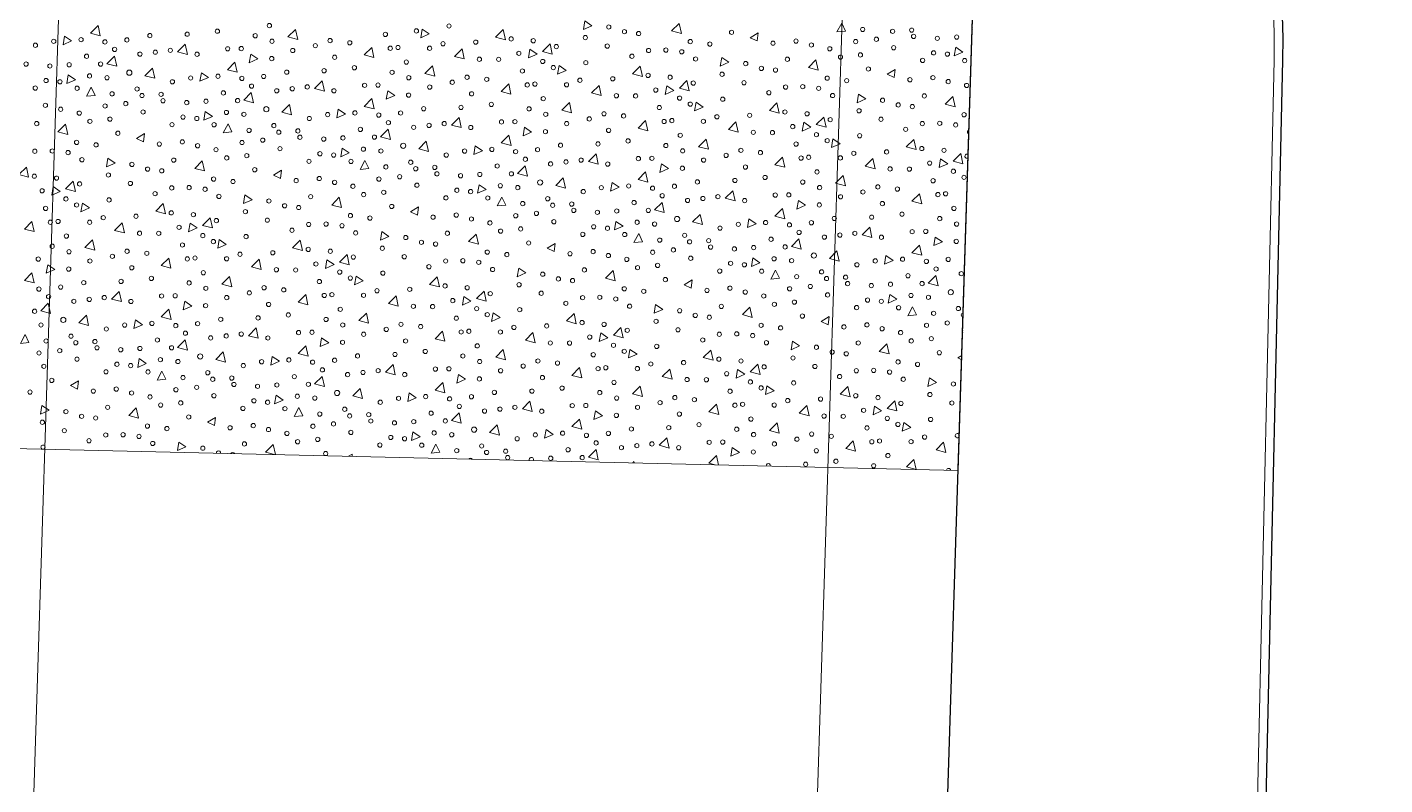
# Model space of a CAD drawing. Extents: x 2536801 to 2538856, y 7112140 to 7131569.
# Drawn here: x 2538158.4 to 2538262.4, y 7124853.6 to 7124911.7 of the extents above; entities that cross this region are included whole.
import ezdxf

# ---------------------------------------------------------------- set-up
doc = ezdxf.new("R2010")
doc.units = 0
doc.header["$LTSCALE"] = 100
doc.header["$MEASUREMENT"] = 0
for name, color, linetype, lineweight in [('D_BOC_FR', 3, 'Continuous', 13), ('D_BOC_XST', 4, 'Continuous', 13), ('D_EOS_ML', 7, 'Continuous', 30), ('D_EOT_ML', 7, 'Continuous', 13), ('D_FOC_FR', 3, 'Continuous', 30), ('D_FOC_XST', 4, 'Continuous', 30), ('D_RIPRAP_1', 7, 'Continuous', 0)]:
    doc.layers.add(name, color=color, linetype=linetype, lineweight=lineweight)

msp = doc.modelspace()

# ---------------------------------------------------------------- linework, layer by layer
at = {"layer": 'D_BOC_FR', "lineweight": 0}
msp.add_line((2538251.05, 7124780.73), (2538253.92, 7124909.17), dxfattribs=at)
at = {"layer": 'D_BOC_XST', "linetype": 'Continuous', "lineweight": 0}
msp.add_arc((2538194.6, 7124910.5), 59.33, 358.7172, 49.416, dxfattribs=at)
at = {"layer": 'D_EOS_ML'}
msp.add_line((2538216.08, 7124449.69), (2538239.13, 7125173.11), dxfattribs=at)
at = {"layer": 'D_EOT_ML'}
for p, q in [((2537900.53, 7116744.02), (2538262.4, 7128101.44)), ((2538207.16, 7124483.48), (2538228.09, 7125140.59))]:
    msp.add_line(p, q, dxfattribs=at)
at = {"layer": 'D_FOC_FR'}
msp.add_line((2538251.71, 7124780.71), (2538254.59, 7124909.16), dxfattribs=at)
at = {"layer": 'D_FOC_XST'}
msp.add_arc((2538194.6, 7124910.5), 60, 358.7172, 49.9255, dxfattribs=at)
at = {"layer": 'D_RIPRAP_1', "color": 7, "linetype": 'Continuous', "lineweight": 0}
for p, q in [((2538229.72, 7124877.72), (2538232.23, 7124956.39)), ((2538213.79, 7124910.89), (2538214.4, 7124911.26)), ((2538214.32, 7124910.64), (2538213.79, 7124910.89)), ((2538214.4, 7124911.26), (2538214.32, 7124910.64)), ((2538224.27, 7124908.09), (2538224.89, 7124908.46)), ((2538224.81, 7124907.83), (2538224.27, 7124908.09)), ((2538224.89, 7124908.46), (2538224.81, 7124907.83)), ((2538166.77, 7124903.17), (2538167.39, 7124903.54)), ((2538167.39, 7124903.54), (2538167.31, 7124902.91)), ((2538167.31, 7124902.91), (2538166.77, 7124903.17)), ((2538177.26, 7124900.36), (2538177.87, 7124900.74)), ((2538177.87, 7124900.74), (2538177.8, 7124900.11)), ((2538177.8, 7124900.11), (2538177.26, 7124900.36)), ((2538187.75, 7124897.56), (2538188.36, 7124897.93)), ((2538188.29, 7124897.3), (2538187.75, 7124897.56)), ((2538188.36, 7124897.93), (2538188.29, 7124897.3)), ((2538198.24, 7124894.76), (2538198.85, 7124895.13)), ((2538198.77, 7124894.5), (2538198.24, 7124894.76)), ((2538198.85, 7124895.13), (2538198.77, 7124894.5)), ((2538208.73, 7124891.95), (2538209.34, 7124892.33)), ((2538209.34, 7124892.33), (2538209.26, 7124891.7)), ((2538209.26, 7124891.7), (2538208.73, 7124891.95)), ((2538219.21, 7124889.15), (2538219.83, 7124889.52)), ((2538219.75, 7124888.9), (2538219.21, 7124889.15)), ((2538219.83, 7124889.52), (2538219.75, 7124888.9)), ((2538229.7, 7124886.35), (2538230, 7124886.53)), ((2538229.99, 7124886.21), (2538229.7, 7124886.35)), ((2538161.71, 7124884.23), (2538162.33, 7124884.6)), ((2538162.25, 7124883.97), (2538161.71, 7124884.23)), ((2538162.33, 7124884.6), (2538162.25, 7124883.97)), ((2538229.72, 7124877.72), (2538035.77, 7124882.29)), ((2538172.2, 7124881.43), (2538172.81, 7124881.8)), ((2538172.81, 7124881.8), (2538172.74, 7124881.17)), ((2538172.74, 7124881.17), (2538172.2, 7124881.43)), ((2538183.02, 7124878.82), (2538183.3, 7124878.99)), ((2538183.3, 7124878.99), (2538183.28, 7124878.81))]:
    msp.add_line(p, q, dxfattribs=at)
at = {"layer": 'D_RIPRAP_1', "color": 7, "linetype": 'Continuous', "lineweight": 0, "flags": 128}
for points in [[(2538163.99, 7124911.04), (2538163.24, 7124911.24), (2538163.82, 7124911.82)], [(2538201, 7124911.52), (2538201.11, 7124912.18), (2538201.66, 7124911.81)], [(2538208.51, 7124911.21), (2538207.76, 7124911.41), (2538208.34, 7124911.99)], [(2538221.09, 7124911.4), (2538220.43, 7124911.33), (2538220.79, 7124912.01)], [(2538161.14, 7124910.35), (2538161.25, 7124911.01), (2538161.8, 7124910.64)], [(2538179.12, 7124910.75), (2538178.37, 7124910.95), (2538178.95, 7124911.53)], [(2538188.54, 7124910.89), (2538188.65, 7124911.55), (2538189.2, 7124911.18)], [(2538195.03, 7124910.72), (2538194.28, 7124910.93), (2538194.86, 7124911.51)], [(2538170.67, 7124909.6), (2538169.92, 7124909.8), (2538170.5, 7124910.39)], [(2538184.96, 7124909.37), (2538184.21, 7124909.57), (2538184.79, 7124910.15)], [(2538191.88, 7124909.26), (2538191.13, 7124909.46), (2538191.71, 7124910.04)], [(2538196.79, 7124909.35), (2538196.9, 7124910.01), (2538197.45, 7124909.64)], [(2538198.62, 7124909.64), (2538197.87, 7124909.84), (2538198.45, 7124910.42)], [(2538229.42, 7124909.49), (2538229.53, 7124910.16), (2538230.08, 7124909.79)], [(2538165.25, 7124908.7), (2538164.5, 7124908.9), (2538165.08, 7124909.48)], [(2538174.48, 7124908.24), (2538173.73, 7124908.44), (2538174.31, 7124909.02)], [(2538175.41, 7124908.97), (2538175.52, 7124909.64), (2538176.07, 7124909.26)], [(2538189.61, 7124907.95), (2538188.86, 7124908.15), (2538189.44, 7124908.73)], [(2538199.03, 7124908.09), (2538199.14, 7124908.75), (2538199.69, 7124908.38)], [(2538205.52, 7124907.92), (2538204.77, 7124908.12), (2538205.35, 7124908.7)], [(2538211.48, 7124908.71), (2538211.6, 7124909.38), (2538212.14, 7124909.01)], [(2538219, 7124908.4), (2538218.24, 7124908.6), (2538218.82, 7124909.19)], [(2538161.43, 7124907.37), (2538161.54, 7124908.04), (2538162.09, 7124907.67)], [(2538168.16, 7124907.78), (2538167.41, 7124907.98), (2538167.99, 7124908.56)], [(2538171.63, 7124907.55), (2538171.74, 7124908.21), (2538172.29, 7124907.84)], [(2538163.59, 7124906.47), (2538162.93, 7124906.4), (2538163.29, 7124907.09)], [(2538175.73, 7124905.9), (2538174.98, 7124906.1), (2538175.56, 7124906.68)], [(2538181.16, 7124906.8), (2538180.41, 7124907), (2538180.99, 7124907.58)], [(2538185.9, 7124906.17), (2538186.01, 7124906.83), (2538186.56, 7124906.46)], [(2538195.45, 7124906.56), (2538194.7, 7124906.76), (2538195.28, 7124907.35)], [(2538202.37, 7124906.46), (2538201.62, 7124906.66), (2538202.2, 7124907.24)], [(2538207.28, 7124906.55), (2538207.39, 7124907.21), (2538207.94, 7124906.84)], [(2538209.11, 7124906.83), (2538208.36, 7124907.03), (2538208.94, 7124907.62)], [(2538178.65, 7124904.98), (2538177.9, 7124905.18), (2538178.48, 7124905.76)], [(2538184.97, 7124905.43), (2538184.22, 7124905.63), (2538184.8, 7124906.22)], [(2538200.1, 7124905.14), (2538199.35, 7124905.34), (2538199.93, 7124905.93)], [(2538209.52, 7124905.29), (2538209.63, 7124905.95), (2538210.18, 7124905.58)], [(2538216.01, 7124905.12), (2538215.25, 7124905.32), (2538215.83, 7124905.9)], [(2538221.97, 7124905.91), (2538222.08, 7124906.57), (2538222.63, 7124906.2)], [(2538229.48, 7124905.6), (2538228.73, 7124905.8), (2538229.31, 7124906.38)], [(2538171.92, 7124904.57), (2538172.03, 7124905.23), (2538172.58, 7124904.86)], [(2538182.12, 7124904.75), (2538182.23, 7124905.41), (2538182.78, 7124905.04)], [(2538191.65, 7124904), (2538190.9, 7124904.2), (2538191.48, 7124904.78)], [(2538205.94, 7124903.76), (2538205.19, 7124903.96), (2538205.77, 7124904.54)], [(2538219.6, 7124904.03), (2538218.84, 7124904.23), (2538219.42, 7124904.81)], [(2538161.5, 7124903.48), (2538160.74, 7124903.68), (2538161.32, 7124904.26)], [(2538174.08, 7124903.67), (2538173.41, 7124903.6), (2538173.78, 7124904.29)], [(2538186.22, 7124903.09), (2538185.47, 7124903.29), (2538186.05, 7124903.88)], [(2538196.38, 7124903.37), (2538196.49, 7124904.03), (2538197.04, 7124903.66)], [(2538212.86, 7124903.65), (2538212.11, 7124903.85), (2538212.69, 7124904.44)], [(2538217.77, 7124903.74), (2538217.88, 7124904.41), (2538218.43, 7124904.04)], [(2538189.14, 7124902.17), (2538188.39, 7124902.37), (2538188.97, 7124902.96)], [(2538192.61, 7124901.94), (2538192.72, 7124902.6), (2538193.27, 7124902.23)], [(2538195.46, 7124902.63), (2538194.71, 7124902.83), (2538195.29, 7124903.41)], [(2538210.59, 7124902.34), (2538209.83, 7124902.54), (2538210.41, 7124903.12)], [(2538220.01, 7124902.48), (2538220.12, 7124903.14), (2538220.67, 7124902.77)], [(2538226.49, 7124902.32), (2538225.74, 7124902.52), (2538226.32, 7124903.1)], [(2538164.47, 7124900.99), (2538164.58, 7124901.65), (2538165.13, 7124901.28)], [(2538171.98, 7124900.68), (2538171.23, 7124900.88), (2538171.81, 7124901.46)], [(2538182.41, 7124901.77), (2538182.52, 7124902.43), (2538183.07, 7124902.06)], [(2538184.57, 7124900.87), (2538183.9, 7124900.8), (2538184.27, 7124901.48)], [(2538202.14, 7124901.19), (2538201.39, 7124901.4), (2538201.97, 7124901.98)], [(2538216.43, 7124900.96), (2538215.68, 7124901.16), (2538216.26, 7124901.74)], [(2538223.35, 7124900.85), (2538222.59, 7124901.05), (2538223.17, 7124901.63)], [(2538228.26, 7124900.94), (2538228.37, 7124901.6), (2538228.92, 7124901.23)], [(2538230.08, 7124901.23), (2538229.33, 7124901.43), (2538229.91, 7124902.01)], [(2538158.5, 7124900.2), (2538157.75, 7124900.4), (2538158.33, 7124900.98)], [(2538196.71, 7124900.29), (2538195.96, 7124900.49), (2538196.54, 7124901.07)], [(2538205.95, 7124899.83), (2538205.19, 7124900.03), (2538205.77, 7124900.61)], [(2538206.87, 7124900.56), (2538206.98, 7124901.23), (2538207.53, 7124900.86)], [(2538160.27, 7124898.82), (2538160.38, 7124899.48), (2538160.93, 7124899.11)], [(2538162.1, 7124899.11), (2538161.34, 7124899.31), (2538161.92, 7124899.89)], [(2538192.9, 7124898.97), (2538193.01, 7124899.63), (2538193.55, 7124899.26)], [(2538199.63, 7124899.37), (2538198.88, 7124899.57), (2538199.46, 7124900.15)], [(2538203.09, 7124899.14), (2538203.2, 7124899.8), (2538203.75, 7124899.43)], [(2538221.07, 7124899.54), (2538220.32, 7124899.74), (2538220.9, 7124900.32)], [(2538174.96, 7124898.19), (2538175.07, 7124898.85), (2538175.62, 7124898.48)], [(2538182.47, 7124897.87), (2538181.72, 7124898.07), (2538182.3, 7124898.66)], [(2538195.06, 7124898.06), (2538194.39, 7124898), (2538194.75, 7124898.68)], [(2538212.63, 7124898.39), (2538211.87, 7124898.59), (2538212.45, 7124899.17)], [(2538217.36, 7124897.76), (2538217.47, 7124898.42), (2538218.02, 7124898.05)], [(2538226.92, 7124898.15), (2538226.16, 7124898.36), (2538226.74, 7124898.94)], [(2538162.51, 7124897.56), (2538162.62, 7124898.22), (2538163.17, 7124897.85)], [(2538168.99, 7124897.39), (2538168.24, 7124897.59), (2538168.82, 7124898.18)], [(2538207.2, 7124897.49), (2538206.45, 7124897.69), (2538207.03, 7124898.27)], [(2538210.12, 7124896.57), (2538209.36, 7124896.77), (2538209.94, 7124897.35)], [(2538216.43, 7124897.02), (2538215.68, 7124897.22), (2538216.26, 7124897.81)], [(2538158.93, 7124896.03), (2538158.18, 7124896.23), (2538158.76, 7124896.82)], [(2538165.85, 7124895.93), (2538165.09, 7124896.13), (2538165.67, 7124896.71)], [(2538170.76, 7124896.02), (2538170.87, 7124896.68), (2538171.42, 7124896.31)], [(2538172.58, 7124896.31), (2538171.83, 7124896.51), (2538172.41, 7124897.09)], [(2538203.38, 7124896.16), (2538203.49, 7124896.82), (2538204.04, 7124896.45)], [(2538213.58, 7124896.34), (2538213.69, 7124897), (2538214.24, 7124896.63)], [(2538223.11, 7124895.59), (2538222.36, 7124895.79), (2538222.94, 7124896.37)], [(2538163.57, 7124894.61), (2538162.82, 7124894.81), (2538163.4, 7124895.4)], [(2538172.99, 7124894.76), (2538173.1, 7124895.42), (2538173.65, 7124895.05)], [(2538179.48, 7124894.59), (2538178.73, 7124894.79), (2538179.31, 7124895.37)], [(2538185.45, 7124895.38), (2538185.56, 7124896.04), (2538186.11, 7124895.67)], [(2538192.96, 7124895.07), (2538192.21, 7124895.27), (2538192.79, 7124895.85)], [(2538205.54, 7124895.26), (2538204.88, 7124895.19), (2538205.24, 7124895.88)], [(2538217.69, 7124894.69), (2538216.94, 7124894.89), (2538217.52, 7124895.47)], [(2538227.85, 7124894.96), (2538227.96, 7124895.62), (2538228.51, 7124895.25)], [(2538183.07, 7124893.5), (2538182.32, 7124893.7), (2538182.9, 7124894.29)], [(2538220.6, 7124893.77), (2538219.85, 7124893.97), (2538220.43, 7124894.55)], [(2538224.07, 7124893.53), (2538224.18, 7124894.2), (2538224.73, 7124893.83)], [(2538226.92, 7124894.22), (2538226.17, 7124894.42), (2538226.75, 7124895)], [(2538159.86, 7124892.84), (2538159.97, 7124893.5), (2538160.52, 7124893.13)], [(2538169.41, 7124893.23), (2538168.66, 7124893.43), (2538169.24, 7124894.01)], [(2538176.33, 7124893.13), (2538175.58, 7124893.33), (2538176.16, 7124893.91)], [(2538181.24, 7124893.21), (2538181.35, 7124893.88), (2538181.9, 7124893.51)], [(2538195.94, 7124892.58), (2538196.05, 7124893.24), (2538196.6, 7124892.87)], [(2538213.87, 7124893.36), (2538213.98, 7124894.02), (2538214.53, 7124893.65)], [(2538158.93, 7124892.1), (2538158.18, 7124892.3), (2538158.76, 7124892.88)], [(2538174.06, 7124891.81), (2538173.31, 7124892.01), (2538173.89, 7124892.59)], [(2538183.48, 7124891.95), (2538183.59, 7124892.62), (2538184.14, 7124892.25)], [(2538189.97, 7124891.79), (2538189.22, 7124891.99), (2538189.8, 7124892.57)], [(2538203.45, 7124892.27), (2538202.7, 7124892.47), (2538203.28, 7124893.05)], [(2538216.03, 7124892.46), (2538215.37, 7124892.39), (2538215.73, 7124893.08)], [(2538228.17, 7124891.88), (2538227.42, 7124892.08), (2538228, 7124892.67)], [(2538165.61, 7124890.67), (2538164.86, 7124890.87), (2538165.44, 7124891.45)], [(2538179.9, 7124890.43), (2538179.15, 7124890.63), (2538179.73, 7124891.21)], [(2538186.82, 7124890.32), (2538186.07, 7124890.52), (2538186.65, 7124891.11)], [(2538191.73, 7124890.41), (2538191.84, 7124891.07), (2538192.39, 7124890.7)], [(2538193.56, 7124890.7), (2538192.81, 7124890.9), (2538193.39, 7124891.48)], [(2538224.36, 7124890.56), (2538224.47, 7124891.22), (2538225.02, 7124890.85)], [(2538160.19, 7124889.76), (2538159.43, 7124889.96), (2538160.01, 7124890.54)], [(2538169.42, 7124889.3), (2538168.67, 7124889.5), (2538169.25, 7124890.08)], [(2538170.35, 7124890.04), (2538170.46, 7124890.7), (2538171.01, 7124890.33)], [(2538206.42, 7124889.78), (2538206.53, 7124890.44), (2538207.08, 7124890.07)], [(2538213.94, 7124889.46), (2538213.18, 7124889.67), (2538213.76, 7124890.25)], [(2538226.52, 7124889.66), (2538225.85, 7124889.59), (2538226.22, 7124890.27)], [(2538163.1, 7124888.84), (2538162.35, 7124889.04), (2538162.93, 7124889.62)], [(2538166.57, 7124888.61), (2538166.68, 7124889.27), (2538167.23, 7124888.9)], [(2538184.55, 7124889.01), (2538183.8, 7124889.21), (2538184.38, 7124889.79)], [(2538193.97, 7124889.15), (2538194.08, 7124889.81), (2538194.63, 7124889.44)], [(2538200.46, 7124888.98), (2538199.71, 7124889.19), (2538200.29, 7124889.77)], [(2538158.53, 7124887.54), (2538157.87, 7124887.47), (2538158.23, 7124888.15)], [(2538176.1, 7124887.86), (2538175.35, 7124888.06), (2538175.93, 7124888.65)], [(2538190.39, 7124887.63), (2538189.64, 7124887.83), (2538190.22, 7124888.41)], [(2538197.31, 7124887.52), (2538196.56, 7124887.72), (2538197.14, 7124888.3)], [(2538202.22, 7124887.61), (2538202.33, 7124888.27), (2538202.88, 7124887.9)], [(2538204.05, 7124887.9), (2538203.3, 7124888.1), (2538203.88, 7124888.68)], [(2538170.67, 7124886.96), (2538169.92, 7124887.16), (2538170.5, 7124887.74)], [(2538179.91, 7124886.5), (2538179.16, 7124886.7), (2538179.74, 7124887.28)], [(2538180.84, 7124887.23), (2538180.95, 7124887.89), (2538181.49, 7124887.52)], [(2538195.04, 7124886.21), (2538194.29, 7124886.41), (2538194.87, 7124886.99)], [(2538204.46, 7124886.35), (2538204.57, 7124887.01), (2538205.12, 7124886.64)], [(2538210.94, 7124886.18), (2538210.19, 7124886.38), (2538210.77, 7124886.96)], [(2538216.91, 7124886.97), (2538217.02, 7124887.64), (2538217.57, 7124887.27)], [(2538224.42, 7124886.66), (2538223.67, 7124886.86), (2538224.25, 7124887.44)], [(2538166.86, 7124885.63), (2538166.97, 7124886.3), (2538167.52, 7124885.92)], [(2538173.59, 7124886.04), (2538172.84, 7124886.24), (2538173.42, 7124886.82)], [(2538177.06, 7124885.81), (2538177.17, 7124886.47), (2538177.72, 7124886.1)], [(2538186.59, 7124885.06), (2538185.84, 7124885.26), (2538186.42, 7124885.84)], [(2538214.54, 7124885.09), (2538213.78, 7124885.29), (2538214.36, 7124885.88)], [(2538169.02, 7124884.73), (2538168.35, 7124884.66), (2538168.72, 7124885.35)], [(2538181.16, 7124884.16), (2538180.41, 7124884.36), (2538180.99, 7124884.94)], [(2538191.32, 7124884.43), (2538191.43, 7124885.09), (2538191.98, 7124884.72)], [(2538200.88, 7124884.82), (2538200.13, 7124885.02), (2538200.71, 7124885.61)], [(2538207.8, 7124884.72), (2538207.05, 7124884.92), (2538207.63, 7124885.5)], [(2538212.71, 7124884.81), (2538212.82, 7124885.47), (2538213.37, 7124885.1)], [(2538227.4, 7124884.17), (2538227.51, 7124884.83), (2538228.06, 7124884.46)], [(2538184.08, 7124883.24), (2538183.33, 7124883.44), (2538183.91, 7124884.02)], [(2538190.4, 7124883.69), (2538189.65, 7124883.89), (2538190.23, 7124884.48)], [(2538205.53, 7124883.4), (2538204.77, 7124883.6), (2538205.35, 7124884.19)], [(2538214.95, 7124883.55), (2538215.06, 7124884.21), (2538215.61, 7124883.84)], [(2538221.43, 7124883.38), (2538220.68, 7124883.58), (2538221.26, 7124884.16)], [(2538159.41, 7124882.05), (2538159.52, 7124882.71), (2538160.07, 7124882.34)], [(2538177.35, 7124882.83), (2538177.46, 7124883.49), (2538178.01, 7124883.12)], [(2538187.55, 7124883.01), (2538187.66, 7124883.67), (2538188.2, 7124883.3)], [(2538197.08, 7124882.26), (2538196.33, 7124882.46), (2538196.91, 7124883.04)], [(2538211.37, 7124882.02), (2538210.61, 7124882.22), (2538211.19, 7124882.8)], [(2538218.29, 7124881.91), (2538217.53, 7124882.11), (2538218.11, 7124882.7)], [(2538225.02, 7124882.29), (2538224.27, 7124882.49), (2538224.85, 7124883.07)], [(2538166.92, 7124881.74), (2538166.17, 7124881.94), (2538166.75, 7124882.52)], [(2538179.51, 7124881.93), (2538178.84, 7124881.86), (2538179.2, 7124882.55)], [(2538191.65, 7124881.35), (2538190.9, 7124881.55), (2538191.48, 7124882.14)], [(2538200.89, 7124880.89), (2538200.13, 7124881.09), (2538200.71, 7124881.67)], [(2538201.81, 7124881.63), (2538201.92, 7124882.29), (2538202.47, 7124881.92)], [(2538223.2, 7124882), (2538223.31, 7124882.67), (2538223.85, 7124882.29)], [(2538187.83, 7124880.03), (2538187.94, 7124880.69), (2538188.49, 7124880.32)], [(2538194.57, 7124880.43), (2538193.82, 7124880.63), (2538194.4, 7124881.22)], [(2538198.03, 7124880.2), (2538198.14, 7124880.86), (2538198.69, 7124880.49)], [(2538216.01, 7124880.6), (2538215.26, 7124880.8), (2538215.84, 7124881.38)], [(2538225.43, 7124880.74), (2538225.54, 7124881.4), (2538226.09, 7124881.03)], [(2538169.9, 7124879.25), (2538170.01, 7124879.91), (2538170.56, 7124879.54)], [(2538190, 7124879.13), (2538189.33, 7124879.06), (2538189.69, 7124879.74)], [(2538207.57, 7124879.45), (2538206.81, 7124879.66), (2538207.39, 7124880.24)], [(2538221.85, 7124879.22), (2538221.1, 7124879.42), (2538221.68, 7124880)], [(2538228.77, 7124879.11), (2538228.02, 7124879.31), (2538228.6, 7124879.89)], [(2538202.14, 7124878.55), (2538201.39, 7124878.75), (2538201.97, 7124879.33)], [(2538212.3, 7124878.82), (2538212.41, 7124879.49), (2538212.96, 7124879.12)], [(2538226.5, 7124877.8), (2538225.75, 7124878), (2538226.33, 7124878.58)]]:
    msp.add_lwpolyline(points, close=True, dxfattribs=at)
for points in [[(2538177.34, 7124878.95), (2538176.66, 7124879.14), (2538177.24, 7124879.72), (2538177.41, 7124878.95)], [(2538211.1, 7124878.16), (2538210.62, 7124878.29), (2538211.2, 7124878.87), (2538211.36, 7124878.15)], [(2538204.78, 7124878.31), (2538204.88, 7124878.41), (2538204.91, 7124878.31)]]:
    msp.add_lwpolyline(points, dxfattribs=at)
at = {"layer": 'D_RIPRAP_1', "color": 7, "linetype": 'Continuous', "lineweight": 0}
for centre, radius in [((2538176.95, 7124911.82), 0.163), ((2538190.71, 7124911.79), 0.163), ((2538202.95, 7124911.71), 0.163), ((2538162.52, 7124910.74), 0.163), ((2538166.03, 7124910.72), 0.163), ((2538167.79, 7124911.05), 0.163), ((2538170.65, 7124911.16), 0.163), ((2538172.97, 7124911.39), 0.163), ((2538175.86, 7124911.04), 0.163), ((2538177.15, 7124910.62), 0.163), ((2538181.6, 7124910.67), 0.163), ((2538185.84, 7124911.14), 0.163), ((2538188.21, 7124911.41), 0.163), ((2538195.47, 7124910.8), 0.163), ((2538197.16, 7124910.66), 0.163), ((2538201.15, 7124910.9), 0.163), ((2538204.15, 7124911.35), 0.163), ((2538205.23, 7124911.21), 0.163), ((2538212.35, 7124911.3), 0.163), ((2538217.29, 7124910.63), 0.163), ((2538222.4, 7124911.52), 0.163), ((2538223.45, 7124910.77), 0.163), ((2538224.69, 7124911.38), 0.163), ((2538226.15, 7124911.47), 0.163), ((2538226.3, 7124910.99), 0.163), ((2538228.12, 7124910.84), 0.163), ((2538229.6, 7124910.94), 0.163), ((2538159.03, 7124910.31), 0.163), ((2538160.43, 7124910.61), 0.163), ((2538164.35, 7124910.57), 0.163), ((2538165.09, 7124909.99), 0.163), ((2538167.03, 7124909.63), 0.163), ((2538168.21, 7124909.78), 0.163), ((2538169.36, 7124909.92), 0.163), ((2538171.41, 7124909.62), 0.163), ((2538173.75, 7124910.04), 0.163), ((2538174.79, 7124910.06), 0.163), ((2538178.74, 7124909.91), 0.163), ((2538180.47, 7124910.28), 0.163), ((2538183.11, 7124910.5), 0.163), ((2538186.21, 7124910.08), 0.163), ((2538186.8, 7124910.14), 0.163), ((2538189.22, 7124910.08), 0.163), ((2538190.25, 7124910.43), 0.163), ((2538192.76, 7124910.55), 0.163), ((2538196.06, 7124909.69), 0.163), ((2538198.93, 7124910.21), 0.163), ((2538202.83, 7124910.25), 0.163), ((2538206, 7124909.91), 0.163), ((2538207.32, 7124909.94), 0.163), ((2538208.54, 7124909.81), 0.163), ((2538209.19, 7124910.59), 0.163), ((2538210.69, 7124910.4), 0.163), ((2538215.53, 7124910.47), 0.163), ((2538218.47, 7124910.33), 0.163), ((2538219.88, 7124910.04), 0.163), ((2538221.86, 7124910.59), 0.163), ((2538224.77, 7124910.12), 0.163), ((2538227.83, 7124909.73), 0.163), ((2538228.89, 7124909.63), 0.163), ((2538158.31, 7124908.87), 0.163), ((2538160.13, 7124908.72), 0.163), ((2538161.61, 7124908.82), 0.163), ((2538162.94, 7124909.47), 0.163), ((2538164.02, 7124908.87), 0.163), ((2538177.13, 7124909.29), 0.163), ((2538181.95, 7124909.39), 0.163), ((2538183.46, 7124908.59), 0.163), ((2538187.44, 7124909.02), 0.163), ((2538193.04, 7124909.24), 0.163), ((2538194.51, 7124909.23), 0.163), ((2538197.89, 7124909.07), 0.163), ((2538198.7, 7124908.6), 0.163), ((2538201.19, 7124908.98), 0.163), ((2538204.72, 7124909.47), 0.163), ((2538209.6, 7124909.26), 0.163), ((2538213.44, 7124908.91), 0.163), ((2538214.64, 7124908.54), 0.163), ((2538216.63, 7124909.24), 0.163), ((2538220.7, 7124909.4), 0.163), ((2538222.23, 7124909.57), 0.163), ((2538226.99, 7124909.15), 0.163), ((2538230.21, 7124909.14), 0.163), ((2538159.84, 7124907.61), 0.163), ((2538160.9, 7124907.51), 0.163), ((2538163.17, 7124907.96), 0.163), ((2538164.51, 7124907.82), 0.163), ((2538166.22, 7124908.21), 0.199), ((2538169.52, 7124907.51), 0.163), ((2538170.92, 7124907.8), 0.163), ((2538173.01, 7124907.94), 0.163), ((2538174.84, 7124907.77), 0.163), ((2538176.51, 7124907.92), 0.163), ((2538178.28, 7124908.25), 0.163), ((2538181.14, 7124908.36), 0.163), ((2538186.35, 7124908.24), 0.163), ((2538187.63, 7124907.82), 0.163), ((2538192.09, 7124907.86), 0.163), ((2538193.6, 7124907.7), 0.163), ((2538196.33, 7124908.34), 0.163), ((2538200.74, 7124907.63), 0.163), ((2538203.25, 7124907.74), 0.163), ((2538205.96, 7124908), 0.163), ((2538207.65, 7124907.86), 0.163), ((2538211.63, 7124908.09), 0.163), ((2538215.72, 7124908.41), 0.163), ((2538219.68, 7124907.79), 0.163), ((2538221.17, 7124907.6), 0.163), ((2538222.84, 7124908.49), 0.163), ((2538226.02, 7124907.67), 0.163), ((2538227.78, 7124907.83), 0.163), ((2538228.95, 7124907.53), 0.163), ((2538159.01, 7124907.03), 0.163), ((2538162.22, 7124907.02), 0.163), ((2538164.9, 7124906.59), 0.163), ((2538166.81, 7124906.96), 0.163), ((2538167.19, 7124906.46), 0.163), ((2538168.65, 7124906.55), 0.163), ((2538173.43, 7124906.66), 0.163), ((2538175.58, 7124907.18), 0.163), ((2538177.51, 7124906.82), 0.163), ((2538178.7, 7124906.98), 0.163), ((2538179.85, 7124907.12), 0.163), ((2538181.89, 7124906.82), 0.163), ((2538184.24, 7124907.24), 0.163), ((2538185.27, 7124907.26), 0.163), ((2538187.61, 7124906.49), 0.163), ((2538189.23, 7124907.11), 0.163), ((2538190.96, 7124907.48), 0.163), ((2538192.44, 7124906.59), 0.163), ((2538196.7, 7124907.27), 0.163), ((2538197.29, 7124907.34), 0.163), ((2538199.71, 7124907.28), 0.163), ((2538206.55, 7124906.88), 0.163), ((2538209.42, 7124907.41), 0.163), ((2538213.31, 7124907.44), 0.163), ((2538215.21, 7124906.67), 0.163), ((2538216.49, 7124907.11), 0.163), ((2538217.81, 7124907.14), 0.163), ((2538219.03, 7124907.01), 0.163), ((2538220.09, 7124906.46), 0.163), ((2538230.36, 7124907.23), 0.163), ((2538159.79, 7124905.71), 0.163), ((2538164.36, 7124905.66), 0.163), ((2538165.95, 7124905.84), 0.163), ((2538168.8, 7124906.06), 0.163), ((2538170.62, 7124905.92), 0.163), ((2538172.09, 7124906.02), 0.163), ((2538174.51, 7124906.07), 0.163), ((2538176.71, 7124905.41), 0.199), ((2538188.77, 7124905.45), 0.163), ((2538191.63, 7124905.55), 0.163), ((2538193.95, 7124905.78), 0.163), ((2538196.84, 7124905.44), 0.163), ((2538197.93, 7124906.22), 0.163), ((2538203.53, 7124906.44), 0.163), ((2538205, 7124906.43), 0.163), ((2538206.82, 7124905.54), 0.163), ((2538208.37, 7124906.26), 0.163), ((2538209.19, 7124905.8), 0.163), ((2538211.68, 7124906.18), 0.163), ((2538223.92, 7124906.1), 0.163), ((2538225.12, 7124905.74), 0.163), ((2538226.2, 7124905.61), 0.163), ((2538227.12, 7124906.43), 0.163), ((2538160.96, 7124905.41), 0.163), ((2538162.38, 7124905.11), 0.163), ((2538163.2, 7124904.48), 0.163), ((2538164.73, 7124904.65), 0.163), ((2538167.27, 7124905.2), 0.163), ((2538170.33, 7124904.81), 0.163), ((2538171.39, 7124904.7), 0.163), ((2538173.66, 7124905.16), 0.163), ((2538175, 7124905.02), 0.163), ((2538180.01, 7124904.7), 0.163), ((2538181.41, 7124905), 0.163), ((2538183.5, 7124905.13), 0.163), ((2538185.33, 7124904.96), 0.163), ((2538186.07, 7124904.38), 0.163), ((2538187, 7124905.12), 0.163), ((2538194.73, 7124904.44), 0.163), ((2538195.76, 7124904.46), 0.163), ((2538198.12, 7124905.02), 0.163), ((2538201.45, 7124904.67), 0.163), ((2538202.58, 7124905.06), 0.163), ((2538204.08, 7124904.9), 0.163), ((2538207.19, 7124904.47), 0.163), ((2538207.78, 7124904.54), 0.163), ((2538210.2, 7124904.48), 0.163), ((2538211.23, 7124904.83), 0.163), ((2538213.74, 7124904.94), 0.163), ((2538216.44, 7124905.2), 0.163), ((2538218.14, 7124905.06), 0.163), ((2538219.91, 7124904.61), 0.163), ((2538222.12, 7124905.29), 0.163), ((2538223.8, 7124904.64), 0.163), ((2538230.17, 7124904.99), 0.163), ((2538159.13, 7124904.31), 0.163), ((2538165.34, 7124903.57), 0.163), ((2538169.49, 7124904.23), 0.163), ((2538172.71, 7124904.22), 0.163), ((2538175.39, 7124903.79), 0.163), ((2538177.29, 7124904.16), 0.163), ((2538177.67, 7124903.65), 0.163), ((2538179.13, 7124903.75), 0.163), ((2538183.92, 7124903.86), 0.163), ((2538188, 7124904.02), 0.163), ((2538189.18, 7124904.17), 0.163), ((2538190.34, 7124904.31), 0.163), ((2538192.38, 7124904.01), 0.163), ((2538198.1, 7124903.69), 0.163), ((2538199.72, 7124904.31), 0.163), ((2538202.93, 7124903.79), 0.163), ((2538208.42, 7124903.41), 0.163), ((2538214.02, 7124903.64), 0.163), ((2538215.49, 7124903.62), 0.163), ((2538217.04, 7124904.08), 0.163), ((2538218.86, 7124903.46), 0.163), ((2538222.17, 7124903.38), 0.163), ((2538225.69, 7124903.87), 0.163), ((2538226.97, 7124904.31), 0.163), ((2538228.3, 7124904.33), 0.163), ((2538229.52, 7124904.21), 0.163), ((2538162.18, 7124902.87), 0.163), ((2538163.67, 7124902.68), 0.163), ((2538168.52, 7124902.74), 0.163), ((2538170.28, 7124902.91), 0.163), ((2538171.45, 7124902.61), 0.163), ((2538172.86, 7124902.31), 0.163), ((2538174.85, 7124902.86), 0.163), ((2538176.44, 7124903.04), 0.163), ((2538177.76, 7124902.39), 0.163), ((2538179.29, 7124903.26), 0.163), ((2538181.11, 7124903.12), 0.163), ((2538182.58, 7124903.21), 0.163), ((2538184.15, 7124902.35), 0.163), ((2538185, 7124903.27), 0.163), ((2538187.2, 7124902.61), 0.199), ((2538193.99, 7124902.33), 0.163), ((2538197.49, 7124902.31), 0.163), ((2538199.25, 7124902.65), 0.163), ((2538202.12, 7124902.75), 0.163), ((2538204.43, 7124902.98), 0.163), ((2538207.32, 7124902.63), 0.163), ((2538217.3, 7124902.74), 0.163), ((2538219.68, 7124903), 0.163), ((2538226.93, 7124902.4), 0.163), ((2538158.98, 7124902.19), 0.163), ((2538160.31, 7124902.21), 0.163), ((2538161.53, 7124902.09), 0.163), ((2538162.59, 7124901.54), 0.163), ((2538169.62, 7124901.51), 0.163), ((2538173.68, 7124901.68), 0.163), ((2538175.22, 7124901.85), 0.163), ((2538179.98, 7124901.42), 0.163), ((2538180.82, 7124902), 0.163), ((2538181.87, 7124901.9), 0.163), ((2538183.2, 7124901.41), 0.163), ((2538185.49, 7124902.21), 0.163), ((2538187.78, 7124901.35), 0.163), ((2538190.5, 7124901.9), 0.163), ((2538191.9, 7124902.2), 0.163), ((2538195.81, 7124902.16), 0.163), ((2538196.56, 7124901.58), 0.163), ((2538199.67, 7124901.37), 0.163), ((2538200.83, 7124901.51), 0.163), ((2538205.22, 7124901.63), 0.163), ((2538206.25, 7124901.65), 0.163), ((2538208.61, 7124902.22), 0.163), ((2538210.21, 7124901.51), 0.163), ((2538211.94, 7124901.87), 0.163), ((2538213.07, 7124902.26), 0.163), ((2538214.57, 7124902.09), 0.163), ((2538217.68, 7124901.67), 0.163), ((2538218.26, 7124901.73), 0.163), ((2538220.69, 7124901.68), 0.163), ((2538221.72, 7124902.03), 0.163), ((2538224.23, 7124902.14), 0.163), ((2538227.53, 7124901.28), 0.163), ((2538228.63, 7124902.26), 0.163), ((2538158.94, 7124900.28), 0.163), ((2538164.62, 7124900.37), 0.163), ((2538166.42, 7124901.18), 0.163), ((2538167.62, 7124900.82), 0.163), ((2538168.7, 7124900.69), 0.163), ((2538175.83, 7124900.77), 0.163), ((2538185.87, 7124900.99), 0.163), ((2538186.93, 7124900.24), 0.163), ((2538188.16, 7124900.85), 0.163), ((2538189.62, 7124900.95), 0.163), ((2538189.78, 7124900.46), 0.163), ((2538191.59, 7124900.31), 0.163), ((2538193.07, 7124900.41), 0.163), ((2538194.4, 7124901.06), 0.163), ((2538195.49, 7124900.46), 0.163), ((2538198.49, 7124901.22), 0.163), ((2538202.87, 7124901.21), 0.163), ((2538208.59, 7124900.89), 0.163), ((2538213.42, 7124900.98), 0.163), ((2538218.9, 7124900.61), 0.163), ((2538224.5, 7124900.84), 0.163), ((2538225.98, 7124900.82), 0.163), ((2538229.35, 7124900.66), 0.163), ((2538160.64, 7124900.13), 0.163), ((2538162.41, 7124899.69), 0.163), ((2538166.3, 7124899.72), 0.163), ((2538169.47, 7124899.38), 0.163), ((2538170.8, 7124899.41), 0.163), ((2538172.02, 7124899.28), 0.163), ((2538172.67, 7124900.06), 0.163), ((2538174.16, 7124899.87), 0.163), ((2538179, 7124899.94), 0.163), ((2538180.77, 7124900.1), 0.163), ((2538181.94, 7124899.8), 0.163), ((2538183.35, 7124899.51), 0.163), ((2538185.34, 7124900.06), 0.163), ((2538188.25, 7124899.59), 0.163), ((2538191.31, 7124899.2), 0.163), ((2538194.64, 7124899.55), 0.163), ((2538195.98, 7124899.41), 0.163), ((2538197.69, 7124899.8), 0.199), ((2538202.38, 7124899.4), 0.163), ((2538204.47, 7124899.53), 0.163), ((2538206.3, 7124899.36), 0.163), ((2538207.98, 7124899.51), 0.163), ((2538209.74, 7124899.84), 0.163), ((2538212.61, 7124899.95), 0.163), ((2538214.92, 7124900.18), 0.163), ((2538217.81, 7124899.83), 0.163), ((2538219.1, 7124899.41), 0.163), ((2538223.56, 7124899.46), 0.163), ((2538225.06, 7124899.29), 0.163), ((2538227.79, 7124899.93), 0.163), ((2538230.16, 7124900.19), 0.163), ((2538159.54, 7124899.16), 0.163), ((2538161.36, 7124898.54), 0.163), ((2538164.67, 7124898.46), 0.163), ((2538168.19, 7124898.94), 0.163), ((2538173.08, 7124898.73), 0.163), ((2538176.91, 7124898.38), 0.163), ((2538180.11, 7124898.71), 0.163), ((2538184.17, 7124898.87), 0.163), ((2538185.71, 7124899.04), 0.163), ((2538190.47, 7124898.62), 0.163), ((2538192.36, 7124899.1), 0.163), ((2538193.68, 7124898.61), 0.163), ((2538196.36, 7124898.18), 0.163), ((2538198.27, 7124898.55), 0.163), ((2538200.11, 7124898.14), 0.163), ((2538200.99, 7124899.1), 0.163), ((2538204.89, 7124898.26), 0.163), ((2538207.04, 7124898.78), 0.163), ((2538208.98, 7124898.42), 0.163), ((2538210.16, 7124898.57), 0.163), ((2538211.31, 7124898.71), 0.163), ((2538213.36, 7124898.41), 0.163), ((2538215.7, 7124898.83), 0.163), ((2538216.74, 7124898.85), 0.163), ((2538220.7, 7124898.7), 0.163), ((2538222.42, 7124899.07), 0.163), ((2538223.91, 7124898.18), 0.163), ((2538228.16, 7124898.87), 0.163), ((2538228.75, 7124898.93), 0.163), ((2538159.8, 7124897.81), 0.163), ((2538162.18, 7124898.07), 0.163), ((2538164.22, 7124897.1), 0.163), ((2538166.73, 7124897.21), 0.163), ((2538169.43, 7124897.47), 0.163), ((2538171.13, 7124897.33), 0.163), ((2538175.11, 7124897.56), 0.163), ((2538178.11, 7124898.01), 0.163), ((2538179.19, 7124897.88), 0.163), ((2538183.16, 7124897.26), 0.163), ((2538186.32, 7124897.96), 0.163), ((2538189.49, 7124897.14), 0.163), ((2538191.26, 7124897.3), 0.163), ((2538195.82, 7124897.25), 0.163), ((2538197.41, 7124897.43), 0.163), ((2538198.65, 7124898.05), 0.163), ((2538200.27, 7124897.66), 0.163), ((2538202.08, 7124897.51), 0.163), ((2538203.56, 7124897.61), 0.163), ((2538205.98, 7124897.66), 0.163), ((2538219.08, 7124898.08), 0.163), ((2538223.09, 7124897.14), 0.163), ((2538225.41, 7124897.37), 0.163), ((2538229.39, 7124897.81), 0.163), ((2538160.17, 7124896.75), 0.163), ((2538160.76, 7124896.81), 0.163), ((2538163.18, 7124896.75), 0.163), ((2538170.03, 7124896.36), 0.163), ((2538172.89, 7124896.88), 0.163), ((2538176.79, 7124896.91), 0.163), ((2538178.68, 7124896.14), 0.163), ((2538179.96, 7124896.58), 0.163), ((2538181.29, 7124896.61), 0.163), ((2538182.51, 7124896.48), 0.163), ((2538184.65, 7124897.07), 0.163), ((2538192.43, 7124897), 0.163), ((2538193.84, 7124896.7), 0.163), ((2538194.66, 7124896.07), 0.163), ((2538196.2, 7124896.24), 0.163), ((2538198.74, 7124896.79), 0.163), ((2538201.79, 7124896.4), 0.163), ((2538202.85, 7124896.29), 0.163), ((2538205.12, 7124896.75), 0.163), ((2538206.46, 7124896.61), 0.163), ((2538208.18, 7124897), 0.199), ((2538211.47, 7124896.3), 0.163), ((2538212.87, 7124896.59), 0.163), ((2538214.96, 7124896.73), 0.163), ((2538216.79, 7124896.55), 0.163), ((2538218.47, 7124896.71), 0.163), ((2538220.23, 7124897.04), 0.163), ((2538228.3, 7124897.03), 0.163), ((2538229.59, 7124896.61), 0.163), ((2538161.4, 7124895.69), 0.163), ((2538167, 7124895.91), 0.163), ((2538168.47, 7124895.9), 0.163), ((2538171.85, 7124895.73), 0.163), ((2538172.66, 7124895.27), 0.163), ((2538175.16, 7124895.65), 0.163), ((2538183.56, 7124895.93), 0.163), ((2538187.4, 7124895.58), 0.163), ((2538188.6, 7124895.21), 0.163), ((2538189.68, 7124895.08), 0.163), ((2538190.59, 7124895.91), 0.163), ((2538196.81, 7124895.16), 0.163), ((2538200.96, 7124895.82), 0.163), ((2538204.17, 7124895.81), 0.163), ((2538206.85, 7124895.38), 0.163), ((2538208.76, 7124895.75), 0.163), ((2538209.14, 7124895.25), 0.163), ((2538210.6, 7124895.34), 0.163), ((2538215.38, 7124895.45), 0.163), ((2538217.53, 7124895.97), 0.163), ((2538219.47, 7124895.61), 0.163), ((2538220.65, 7124895.77), 0.163), ((2538221.8, 7124895.9), 0.163), ((2538223.84, 7124895.6), 0.163), ((2538226.19, 7124896.03), 0.163), ((2538227.23, 7124896.05), 0.163), ((2538229.57, 7124895.28), 0.163), ((2538160.31, 7124894.91), 0.163), ((2538161.6, 7124894.49), 0.163), ((2538164.92, 7124894.14), 0.163), ((2538166.05, 7124894.53), 0.163), ((2538167.56, 7124894.37), 0.163), ((2538170.29, 7124895.01), 0.163), ((2538171.25, 7124894.01), 0.163), ((2538174.7, 7124894.3), 0.163), ((2538177.21, 7124894.41), 0.163), ((2538179.92, 7124894.67), 0.163), ((2538181.62, 7124894.53), 0.163), ((2538183.38, 7124894.08), 0.163), ((2538185.6, 7124894.76), 0.163), ((2538187.28, 7124894.11), 0.163), ((2538193.64, 7124894.46), 0.163), ((2538195.14, 7124894.27), 0.163), ((2538199.98, 7124894.34), 0.163), ((2538201.75, 7124894.5), 0.163), ((2538202.92, 7124894.2), 0.163), ((2538206.31, 7124894.45), 0.163), ((2538207.9, 7124894.63), 0.163), ((2538209.23, 7124893.99), 0.163), ((2538210.75, 7124894.85), 0.163), ((2538212.57, 7124894.71), 0.163), ((2538214.05, 7124894.81), 0.163), ((2538216.46, 7124894.86), 0.163), ((2538218.66, 7124894.2), 0.199), ((2538159.24, 7124893.93), 0.163), ((2538161.58, 7124893.16), 0.163), ((2538163.2, 7124893.78), 0.163), ((2538166.41, 7124893.26), 0.163), ((2538170.66, 7124893.94), 0.163), ((2538173.67, 7124893.95), 0.163), ((2538177.49, 7124893.11), 0.163), ((2538178.96, 7124893.09), 0.163), ((2538180.51, 7124893.55), 0.163), ((2538189.17, 7124893.34), 0.163), ((2538190.45, 7124893.78), 0.163), ((2538191.77, 7124893.8), 0.163), ((2538192.99, 7124893.68), 0.163), ((2538194.05, 7124893.13), 0.163), ((2538201.08, 7124893.1), 0.163), ((2538204.33, 7124893.9), 0.163), ((2538205.15, 7124893.27), 0.163), ((2538206.69, 7124893.44), 0.163), ((2538211.45, 7124893.01), 0.163), ((2538212.28, 7124893.6), 0.163), ((2538213.34, 7124893.49), 0.163), ((2538214.66, 7124893), 0.163), ((2538215.61, 7124893.95), 0.163), ((2538216.95, 7124893.81), 0.163), ((2538219.25, 7124892.95), 0.163), ((2538221.96, 7124893.49), 0.163), ((2538223.36, 7124893.79), 0.163), ((2538225.45, 7124893.92), 0.163), ((2538227.28, 7124893.75), 0.163), ((2538228.02, 7124893.17), 0.163), ((2538228.95, 7124893.9), 0.163), ((2538162.73, 7124892.12), 0.163), ((2538165.59, 7124892.22), 0.163), ((2538167.91, 7124892.45), 0.163), ((2538170.8, 7124892.1), 0.163), ((2538171.89, 7124892.88), 0.163), ((2538180.78, 7124892.21), 0.163), ((2538182.34, 7124892.93), 0.163), ((2538183.15, 7124892.47), 0.163), ((2538185.64, 7124892.85), 0.163), ((2538196.08, 7124891.96), 0.163), ((2538197.89, 7124892.77), 0.163), ((2538199.09, 7124892.41), 0.163), ((2538200.17, 7124892.28), 0.163), ((2538207.29, 7124892.36), 0.163), ((2538217.34, 7124892.58), 0.163), ((2538219.63, 7124892.44), 0.163), ((2538221.09, 7124892.54), 0.163), ((2538221.24, 7124892.05), 0.163), ((2538223.06, 7124891.9), 0.163), ((2538224.53, 7124892), 0.163), ((2538225.87, 7124892.65), 0.163), ((2538226.95, 7124892.05), 0.163), ((2538229.95, 7124892.81), 0.163), ((2538159.29, 7124891.63), 0.163), ((2538160.03, 7124891.05), 0.163), ((2538160.96, 7124891.78), 0.163), ((2538164.3, 7124890.98), 0.163), ((2538168.69, 7124891.1), 0.163), ((2538169.73, 7124891.12), 0.163), ((2538172.08, 7124891.69), 0.163), ((2538173.68, 7124890.98), 0.163), ((2538175.41, 7124891.34), 0.163), ((2538176.54, 7124891.73), 0.163), ((2538178.05, 7124891.57), 0.163), ((2538181.15, 7124891.14), 0.163), ((2538181.74, 7124891.2), 0.163), ((2538184.16, 7124891.15), 0.163), ((2538185.19, 7124891.5), 0.163), ((2538187.7, 7124891.61), 0.163), ((2538190.41, 7124891.87), 0.163), ((2538192.1, 7124891.73), 0.163), ((2538193.87, 7124891.28), 0.163), ((2538197.77, 7124891.31), 0.163), ((2538200.94, 7124890.97), 0.163), ((2538202.26, 7124891), 0.163), ((2538203.48, 7124890.87), 0.163), ((2538204.13, 7124891.65), 0.163), ((2538205.63, 7124891.46), 0.163), ((2538210.47, 7124891.53), 0.163), ((2538212.23, 7124891.7), 0.163), ((2538213.4, 7124891.4), 0.163), ((2538214.82, 7124891.1), 0.163), ((2538216.8, 7124891.65), 0.163), ((2538218.39, 7124891.83), 0.163), ((2538219.71, 7124891.18), 0.163), ((2538226.1, 7124891.14), 0.163), ((2538227.44, 7124891), 0.163), ((2538229.15, 7124891.39), 0.199), ((2538158.96, 7124889.93), 0.163), ((2538161.97, 7124890.69), 0.163), ((2538163.15, 7124890.84), 0.163), ((2538166.34, 7124890.68), 0.163), ((2538172.06, 7124890.36), 0.163), ((2538176.89, 7124890.45), 0.163), ((2538182.38, 7124890.08), 0.163), ((2538187.98, 7124890.31), 0.163), ((2538189.45, 7124890.29), 0.163), ((2538191, 7124890.75), 0.163), ((2538192.83, 7124890.13), 0.163), ((2538196.13, 7124890.05), 0.163), ((2538199.66, 7124890.54), 0.163), ((2538204.54, 7124890.32), 0.163), ((2538208.38, 7124889.97), 0.163), ((2538211.57, 7124890.3), 0.163), ((2538215.64, 7124890.46), 0.163), ((2538217.17, 7124890.63), 0.163), ((2538221.93, 7124890.21), 0.163), ((2538222.77, 7124890.79), 0.163), ((2538223.83, 7124890.69), 0.163), ((2538225.15, 7124890.2), 0.163), ((2538229.73, 7124890.14), 0.163), ((2538159.45, 7124888.88), 0.163), ((2538161.16, 7124889.27), 0.199), ((2538165.86, 7124888.87), 0.163), ((2538167.95, 7124889), 0.163), ((2538169.78, 7124888.83), 0.163), ((2538171.45, 7124888.98), 0.163), ((2538173.22, 7124889.31), 0.163), ((2538176.08, 7124889.42), 0.163), ((2538178.4, 7124889.65), 0.163), ((2538181.29, 7124889.3), 0.163), ((2538182.57, 7124888.88), 0.163), ((2538187.03, 7124888.93), 0.163), ((2538191.27, 7124889.4), 0.163), ((2538193.64, 7124889.67), 0.163), ((2538198.19, 7124888.81), 0.163), ((2538200.9, 7124889.06), 0.163), ((2538202.59, 7124888.92), 0.163), ((2538206.57, 7124889.16), 0.163), ((2538209.57, 7124889.61), 0.163), ((2538210.65, 7124889.47), 0.163), ((2538214.62, 7124888.85), 0.163), ((2538217.78, 7124889.56), 0.163), ((2538222.72, 7124888.89), 0.163), ((2538227.29, 7124888.85), 0.163), ((2538227.83, 7124889.77), 0.163), ((2538228.88, 7124889.03), 0.163), ((2538161.75, 7124888.02), 0.163), ((2538164.46, 7124888.57), 0.163), ((2538170.52, 7124888.25), 0.163), ((2538172.45, 7124887.89), 0.163), ((2538173.64, 7124888.04), 0.163), ((2538174.79, 7124888.18), 0.163), ((2538176.83, 7124887.88), 0.163), ((2538179.18, 7124888.3), 0.163), ((2538180.21, 7124888.32), 0.163), ((2538184.17, 7124888.17), 0.163), ((2538185.9, 7124888.54), 0.163), ((2538188.54, 7124888.76), 0.163), ((2538191.64, 7124888.34), 0.163), ((2538192.23, 7124888.4), 0.163), ((2538194.65, 7124888.34), 0.163), ((2538195.68, 7124888.69), 0.163), ((2538201.49, 7124887.95), 0.163), ((2538204.36, 7124888.47), 0.163), ((2538208.25, 7124888.51), 0.163), ((2538210.15, 7124887.73), 0.163), ((2538211.42, 7124888.17), 0.163), ((2538212.75, 7124888.2), 0.163), ((2538213.97, 7124888.07), 0.163), ((2538216.11, 7124888.66), 0.163), ((2538220.96, 7124888.73), 0.163), ((2538223.89, 7124888.59), 0.163), ((2538225.3, 7124888.3), 0.163), ((2538227.66, 7124887.83), 0.163), ((2538159.3, 7124886.73), 0.163), ((2538159.84, 7124887.65), 0.163), ((2538160.89, 7124886.91), 0.163), ((2538162.12, 7124887.52), 0.163), ((2538163.58, 7124887.61), 0.163), ((2538163.74, 7124887.13), 0.163), ((2538165.56, 7124886.98), 0.163), ((2538167.03, 7124887.08), 0.163), ((2538168.37, 7124887.73), 0.163), ((2538169.45, 7124887.13), 0.163), ((2538182.55, 7124887.55), 0.163), ((2538187.38, 7124887.65), 0.163), ((2538188.89, 7124886.85), 0.163), ((2538192.87, 7124887.28), 0.163), ((2538198.47, 7124887.5), 0.163), ((2538199.94, 7124887.49), 0.163), ((2538203.31, 7124887.32), 0.163), ((2538204.13, 7124886.86), 0.163), ((2538206.62, 7124887.24), 0.163), ((2538215.03, 7124887.52), 0.163), ((2538218.86, 7124887.17), 0.163), ((2538220.06, 7124886.8), 0.163), ((2538222.06, 7124887.5), 0.163), ((2538226.12, 7124887.66), 0.163), ((2538228.27, 7124886.75), 0.163), ((2538159.67, 7124885.71), 0.163), ((2538162.21, 7124886.26), 0.163), ((2538165.27, 7124885.87), 0.163), ((2538166.32, 7124885.77), 0.163), ((2538168.6, 7124886.22), 0.163), ((2538169.94, 7124886.08), 0.163), ((2538171.65, 7124886.47), 0.199), ((2538174.95, 7124885.77), 0.163), ((2538176.35, 7124886.06), 0.163), ((2538178.44, 7124886.2), 0.163), ((2538180.26, 7124886.03), 0.163), ((2538181.94, 7124886.18), 0.163), ((2538183.7, 7124886.51), 0.163), ((2538186.57, 7124886.62), 0.163), ((2538191.77, 7124886.5), 0.163), ((2538193.06, 7124886.08), 0.163), ((2538196.39, 7124885.73), 0.163), ((2538197.52, 7124886.12), 0.163), ((2538199.02, 7124885.96), 0.163), ((2538201.76, 7124886.6), 0.163), ((2538206.17, 7124885.89), 0.163), ((2538208.68, 7124886), 0.163), ((2538211.38, 7124886.26), 0.163), ((2538213.08, 7124886.12), 0.163), ((2538214.85, 7124885.67), 0.163), ((2538217.06, 7124886.35), 0.163), ((2538218.74, 7124885.7), 0.163), ((2538221.14, 7124886.67), 0.163), ((2538225.11, 7124886.05), 0.163), ((2538226.6, 7124885.86), 0.163), ((2538160.28, 7124884.63), 0.163), ((2538164.43, 7124885.29), 0.163), ((2538167.65, 7124885.28), 0.163), ((2538170.33, 7124884.85), 0.163), ((2538172.23, 7124885.22), 0.163), ((2538172.61, 7124884.72), 0.163), ((2538174.07, 7124884.81), 0.163), ((2538178.86, 7124884.92), 0.163), ((2538181.01, 7124885.44), 0.163), ((2538182.94, 7124885.08), 0.163), ((2538184.12, 7124885.24), 0.163), ((2538185.28, 7124885.38), 0.163), ((2538187.32, 7124885.08), 0.163), ((2538189.67, 7124885.5), 0.163), ((2538190.7, 7124885.52), 0.163), ((2538193.04, 7124884.75), 0.163), ((2538194.66, 7124885.37), 0.163), ((2538197.87, 7124884.85), 0.163), ((2538202.13, 7124885.53), 0.163), ((2538202.72, 7124885.6), 0.163), ((2538205.14, 7124885.54), 0.163), ((2538208.95, 7124884.7), 0.163), ((2538210.43, 7124884.68), 0.163), ((2538211.98, 7124885.14), 0.163), ((2538220.63, 7124884.93), 0.163), ((2538221.91, 7124885.37), 0.163), ((2538223.24, 7124885.4), 0.163), ((2538224.46, 7124885.27), 0.163), ((2538225.51, 7124884.72), 0.163), ((2538158.61, 7124883.74), 0.163), ((2538163.46, 7124883.81), 0.163), ((2538165.22, 7124883.97), 0.163), ((2538166.39, 7124883.67), 0.163), ((2538169.79, 7124883.92), 0.163), ((2538171.38, 7124884.1), 0.163), ((2538174.23, 7124884.32), 0.163), ((2538176.04, 7124884.18), 0.163), ((2538177.52, 7124884.28), 0.163), ((2538179.94, 7124884.33), 0.163), ((2538182.14, 7124883.67), 0.199), ((2538194.19, 7124883.71), 0.163), ((2538197.06, 7124883.81), 0.163), ((2538199.37, 7124884.04), 0.163), ((2538202.26, 7124883.7), 0.163), ((2538203.35, 7124884.48), 0.163), ((2538212.24, 7124883.8), 0.163), ((2538213.8, 7124884.52), 0.163), ((2538214.62, 7124884.06), 0.163), ((2538217.11, 7124884.44), 0.163), ((2538229.35, 7124884.36), 0.163), ((2538164.56, 7124882.57), 0.163), ((2538167.8, 7124883.37), 0.163), ((2538168.62, 7124882.74), 0.163), ((2538170.16, 7124882.91), 0.163), ((2538172.7, 7124883.46), 0.163), ((2538175.76, 7124883.07), 0.163), ((2538176.81, 7124882.96), 0.163), ((2538179.09, 7124883.42), 0.163), ((2538180.43, 7124883.28), 0.163), ((2538185.44, 7124882.96), 0.163), ((2538186.84, 7124883.26), 0.163), ((2538188.92, 7124883.39), 0.163), ((2538190.75, 7124883.22), 0.163), ((2538191.5, 7124882.64), 0.163), ((2538192.43, 7124883.38), 0.163), ((2538195.76, 7124882.57), 0.163), ((2538200.15, 7124882.7), 0.163), ((2538201.19, 7124882.71), 0.163), ((2538203.55, 7124883.28), 0.163), ((2538205.15, 7124882.57), 0.163), ((2538206.88, 7124882.93), 0.163), ((2538208.01, 7124883.32), 0.163), ((2538209.51, 7124883.16), 0.163), ((2538212.61, 7124882.73), 0.163), ((2538213.2, 7124882.8), 0.163), ((2538215.62, 7124882.74), 0.163), ((2538216.66, 7124883.09), 0.163), ((2538219.17, 7124883.2), 0.163), ((2538221.87, 7124883.46), 0.163), ((2538223.57, 7124883.32), 0.163), ((2538225.33, 7124882.87), 0.163), ((2538227.55, 7124883.55), 0.163), ((2538229.23, 7124882.9), 0.163), ((2538161.36, 7124882.24), 0.163), ((2538162.56, 7124881.88), 0.163), ((2538163.64, 7124881.75), 0.163), ((2538170.77, 7124881.83), 0.163), ((2538174.92, 7124882.49), 0.163), ((2538178.14, 7124882.47), 0.163), ((2538180.81, 7124882.05), 0.163), ((2538182.72, 7124882.42), 0.163), ((2538183.1, 7124881.91), 0.163), ((2538184.56, 7124882.01), 0.163), ((2538184.72, 7124881.52), 0.163), ((2538189.34, 7124882.12), 0.163), ((2538190.43, 7124881.53), 0.163), ((2538193.43, 7124882.28), 0.163), ((2538194.61, 7124882.43), 0.163), ((2538197.81, 7124882.27), 0.163), ((2538203.53, 7124881.95), 0.163), ((2538208.36, 7124882.05), 0.163), ((2538213.84, 7124881.67), 0.163), ((2538219.44, 7124881.9), 0.163), ((2538220.91, 7124881.88), 0.163), ((2538222.47, 7124882.34), 0.163), ((2538224.29, 7124881.72), 0.163), ((2538227.6, 7124881.64), 0.163), ((2538159.56, 7124881.43), 0.163), ((2538161.24, 7124880.78), 0.163), ((2538165.74, 7124880.47), 0.163), ((2538167.61, 7124881.13), 0.163), ((2538169.1, 7124880.94), 0.163), ((2538173.94, 7124881), 0.163), ((2538175.71, 7124881.17), 0.163), ((2538176.88, 7124880.87), 0.163), ((2538178.29, 7124880.57), 0.163), ((2538180.28, 7124881.12), 0.163), ((2538181.86, 7124881.3), 0.163), ((2538183.19, 7124880.65), 0.163), ((2538186.53, 7124881.38), 0.163), ((2538188.01, 7124881.47), 0.163), ((2538189.57, 7124880.61), 0.163), ((2538190.92, 7124880.47), 0.163), ((2538192.63, 7124880.86), 0.199), ((2538197.32, 7124880.46), 0.163), ((2538199.41, 7124880.59), 0.163), ((2538202.92, 7124880.57), 0.163), ((2538204.68, 7124880.91), 0.163), ((2538207.54, 7124881.01), 0.163), ((2538209.86, 7124881.24), 0.163), ((2538212.75, 7124880.89), 0.163), ((2538214.04, 7124880.48), 0.163), ((2538218.49, 7124880.52), 0.163), ((2538222.73, 7124880.99), 0.163), ((2538225.1, 7124881.26), 0.163), ((2538163.13, 7124880.01), 0.163), ((2538164.41, 7124880.45), 0.163), ((2538166.96, 7124880.34), 0.163), ((2538168.01, 7124879.8), 0.163), ((2538171.85, 7124879.44), 0.163), ((2538175.04, 7124879.77), 0.163), ((2538179.11, 7124879.93), 0.163), ((2538180.65, 7124880.11), 0.163), ((2538185.41, 7124879.68), 0.163), ((2538186.25, 7124880.26), 0.163), ((2538187.3, 7124880.16), 0.163), ((2538188.62, 7124879.67), 0.163), ((2538193.21, 7124879.61), 0.163), ((2538195.93, 7124880.16), 0.163), ((2538201.24, 7124880.42), 0.163), ((2538201.98, 7124879.84), 0.163), ((2538203.92, 7124879.48), 0.163), ((2538205.1, 7124879.63), 0.163), ((2538206.25, 7124879.77), 0.163), ((2538208.3, 7124879.47), 0.163), ((2538210.64, 7124879.89), 0.163), ((2538211.68, 7124879.91), 0.163), ((2538215.64, 7124879.77), 0.163), ((2538217.36, 7124880.13), 0.163), ((2538220, 7124880.35), 0.163), ((2538223.1, 7124879.93), 0.163), ((2538223.69, 7124879.99), 0.163), ((2538226.11, 7124879.94), 0.163), ((2538227.14, 7124880.29), 0.163), ((2538181.26, 7124879.03), 0.163), ((2538191.3, 7124879.25), 0.163), ((2538193.59, 7124879.11), 0.163), ((2538195.05, 7124879.21), 0.163), ((2538195.2, 7124878.72), 0.163), ((2538198.5, 7124878.67), 0.163), ((2538199.83, 7124879.32), 0.163), ((2538200.91, 7124878.72), 0.163), ((2538214.02, 7124879.15), 0.163), ((2538218.85, 7124879.24), 0.163), ((2538220.35, 7124878.44), 0.163), ((2538224.33, 7124878.87), 0.163), ((2538218.03, 7124878.21), 0.163), ((2538223.24, 7124878.09), 0.163)]:
    msp.add_circle(centre, radius, dxfattribs=at)
for centre, start, end in [((2538230.93, 7124911.59), 139.6672, 216.683), ((2538230.58, 7124903.66), 97.5646, 258.7856), ((2538230.39, 7124901.81), 52.0539, 304.2963), ((2538230.11, 7124889.64), 92.0035, 264.3466), ((2538230.2, 7124888.38), 146.4942, 209.8559), ((2538159.61, 7124879.52), 295.3716, 241.9297), ((2538229.65, 7124880.4), 16.9526, 339.3976), ((2538173.05, 7124879.08), 351.2704, 186.0309), ((2538174.13, 7124878.95), 30.0799, 147.2214), ((2538192.35, 7124878.5), 38.0961, 139.2052), ((2538197.02, 7124878.57), 328.5774, 208.7239), ((2538215.17, 7124878.1), 344.5235, 192.7778), ((2538228.98, 7124877.72), 6.5829, 170.7184)]:
    msp.add_arc(centre, 0.163, start, end, dxfattribs=at)

doc.saveas('drawing.dxf')
